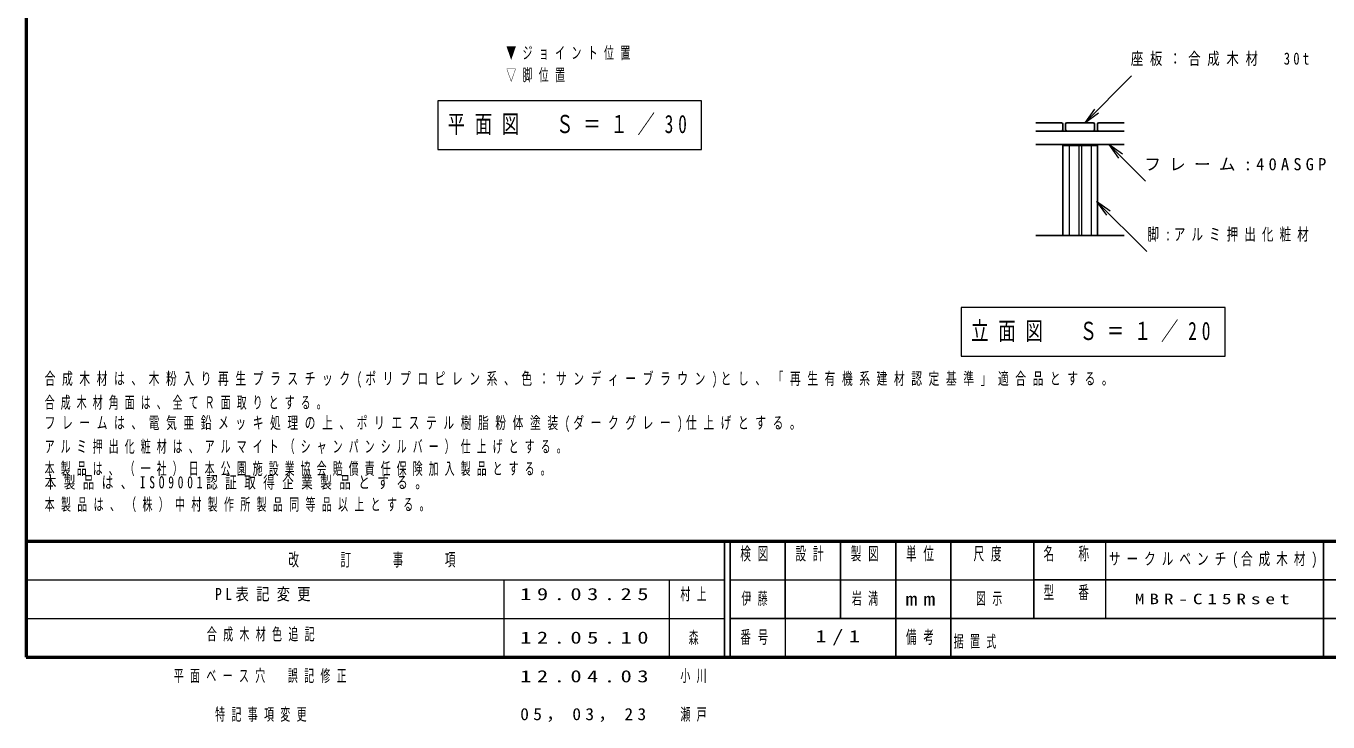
# Model space of a CAD drawing. Units: millimetres on the paper, scale 1:20. Extents: x -365 to 0, y -12 to 257.
# Drawn here: x -365 to -129.2, y -11.8 to 114.3 of the extents above; entities that cross this region are included whole.
import ezdxf
from ezdxf.enums import TextEntityAlignment as Align

# ---------------------------------------------------------------- set-up
doc = ezdxf.new("R2010")
doc.units = ezdxf.units.MM
doc.layers.add('LY_1', color=7, linetype='Continuous', lineweight=25)
doc.layers.add('LY_2', color=7, linetype='Continuous', lineweight=13)
doc.styles.add('ＭＳ ゴシック', font='')
doc.styles.get('ＭＳ ゴシック').set_extended_font_data('MS Gothic')

# ---------------------------------------------------------------- blocks, each defined once
blk = doc.blocks.new('open_arrow')
at = {"color": 0, "linetype": 'Continuous', "lineweight": -2}
blk.add_lwpolyline([(7.5, 1.25), (0, 0), (7.5, -1.25)], dxfattribs=at)

msp = doc.modelspace()

# ---------------------------------------------------------------- linework, layer by layer
at = {"layer": 'LY_1', "lineweight": 13}
for p, q in [((-173.265, 96.755), (-164.78, 105.24)), ((-290.449, 100.726), (-290.449, 91.926)), ((-242.649, 100.726), (-290.449, 100.726)), ((-242.649, 91.926), (-242.649, 100.726)), ((-176.113, 92.597), (-176.113, 76.347)), ((-174.363, 92.597), (-174.363, 76.347)), ((-173.863, 92.597), (-173.863, 76.347)), ((-172.113, 92.597), (-172.113, 76.347)), ((-168.894, 92.822), (-162.264, 86.192)), ((-290.449, 91.926), (-242.649, 91.926)), ((-171.113, 82.497), (-162.042, 73.426)), ((-195.636, 63.264), (-195.636, 54.464)), ((-147.836, 63.264), (-195.636, 63.264)), ((-147.836, 54.464), (-147.836, 63.264)), ((-195.636, 54.464), (-147.836, 54.464))]:
    msp.add_line(p, q, dxfattribs=at)
at = {"layer": 'LY_1'}
for p, q in [((-182.113, 96.752), (-177.488, 96.752)), ((-176.488, 96.752), (-171.738, 96.752)), ((-170.738, 96.752), (-166.113, 96.752)), ((-182.113, 95.252), (-166.113, 95.252)), ((-177.238, 96.502), (-177.238, 95.502)), ((-176.738, 96.502), (-176.738, 95.502)), ((-171.488, 96.502), (-171.488, 95.502)), ((-170.988, 96.502), (-170.988, 95.502)), ((-182.113, 92.822), (-166.113, 92.822)), ((-177.238, 92.822), (-177.238, 76.347)), ((-177.238, 92.597), (-170.988, 92.597)), ((-170.988, 92.822), (-170.988, 76.347)), ((-182.113, 76.347), (-166.113, 76.347))]:
    msp.add_line(p, q, dxfattribs=at)
for centre, start, end in [((-177.488, 96.502), 0, 89.99998), ((-176.488, 96.502), 89.99998, 179.99996), ((-171.738, 96.502), 0, 89.99998), ((-170.738, 96.502), 89.99998, 179.99996), ((-177.488, 95.502), 270.00002, 0), ((-176.488, 95.502), 179.99998, 270.00003), ((-171.738, 95.502), 270.00002, 0), ((-170.738, 95.502), 179.99998, 270.00003)]:
    msp.add_arc(centre, 0.25, start, end, dxfattribs=at)
at = {"layer": 'LY_2', "lineweight": 50}
for p, q in [((-365, 257), (-365, 0)), ((-365, 21), (0, 21)), ((-365, 0), (0, 0))]:
    msp.add_line(p, q, dxfattribs=at)
at = {"layer": 'LY_2', "color": 211, "lineweight": 25}
for p, q in [((-238.5, 21), (-238.5, 0)), ((-237.5, 21), (-237.5, 0)), ((-227.5, 21), (-227.5, 7)), ((-217.5, 21), (-217.5, 7)), ((-207.5, 21), (-207.5, 0)), ((-197.5, 21), (-197.5, 7)), ((-182.5, 21), (-182.5, 7)), ((-130, 21), (-130, 0)), ((-182.5, 14), (-70, 14)), ((-237.5, 7), (0, 7))]:
    msp.add_line(p, q, dxfattribs=at)
at = {"layer": 'LY_2'}
for p, q in [((-169.5, 21), (-169.5, 7)), ((-365, 14), (-238.5, 14)), ((-278.5, 14), (-278.5, 0)), ((-248.5, 14), (-248.5, 0)), ((-237.5, 14), (-182.5, 14)), ((-365, 7), (-238.5, 7)), ((-227.5, 7), (-227.5, 0))]:
    msp.add_line(p, q, dxfattribs=at)
at = {"layer": 'LY_2', "lineweight": 25}
msp.add_line((-197.5, 7), (-197.5, 0), dxfattribs=at)

# ---------------------------------------------------------------- block references
at = {"layer": 'LY_1', "lineweight": 13, "xscale": 0.4, "yscale": 0.4}
for p, rotation in [((-173.265, 96.755), 45), ((-168.894, 92.822), 315), ((-171.113, 82.497), 315)]:
    msp.add_blockref('open_arrow', p, dxfattribs=dict(at, rotation=rotation))

# ---------------------------------------------------------------- texts
at = {"layer": 'LY_1', "style": 'ＭＳ ゴシック', "width": 0.6}
msp.add_text('森', height=2.199, dxfattribs=at).set_placement((-245, 3.5), align=Align.MIDDLE_LEFT)
at = {"layer": 'LY_1', "style": 'ＭＳ ゴシック'}
for s, insert, char_height, attachment_point in [('\\T1.64;\\W0.6;▼ジョイント位置', (-278.038, 109.297), 2.199, 4), ('\\T1.54;\\W0.75;座板：合成木材\u300030t', (-164.931, 108.24), 2.199, 4), ('\\T1.64;\\W0.6;▽脚位置', (-278.038, 105.297), 2.199, 4), ('\\T1.56;\\W0.7;平面図\u3000Ｓ＝１／30', (-266.549, 96.326), 3.299, 5), ('\\T1.5;フレーム:40ASGP', (-162.471, 89.192), 2.199, 4), ('\\T1.52;\\W0.7;脚:アルミ押出化粧材', (-161.918, 76.426), 2.199, 4), ('\\T1.56;\\W0.7;立面図\u3000Ｓ＝１／20', (-171.736, 58.864), 3.299, 5), ('\\T1.61;\\W0.65;合成木材は、木粉入り再生プラスチック(ポリプロピレン系、色：サンディーブラウン)とし、「再生有機系建材認定基準」適合品とする。', (-361.62, 48.747), 2.199, 7), ('\\T1.61;\\W0.6;合成木材角面は、全てＲ面取りとする。', (-361.62, 44.747), 2.199, 7), ('\\T1.61;\\W0.65;フレームは、電気亜鉛メッキ処理の上、ポリエステル樹脂粉体塗装(ダークグレー)仕上げとする。', (-361.62, 40.747), 2.199, 7), ('\\T1.61;\\W0.6;アルミ押出化粧材は、アルマイト（シャンパンシルバー）仕上げとする。', (-361.62, 36.747), 2.199, 7), ('\\T1.61;\\W0.6;本製品は、（一社）日本公園施設業協会賠償責任保険加入製品とする。', (-361.62, 32.747), 2.199, 7), ('\\T1.64;\\W0.7;本製品は、ISO9001認証取得企業製品とする。', (-361.62, 32.747), 2.199, 1), ('\\T1.64;\\W0.6;本製品は、（株）中村製作所製品同等品以上とする。', (-361.62, 28.747), 2.199, 1), ('\\T1.52;\\W0.7;サークルベンチ(合成木材)', (-149.75, 17.5), 2.199, 5), ('\\T1.55;\\W0.8;PL表記変更', (-330.75, 12.5), 2.199, 1), ('\\T1.5;\\W1.35;19.03.25', (-275.5, 12.5), 2.199, 1), ('\\T1.64;\\W0.6;村上', (-246.5, 12.5), 2.199, 1), ('\\T1.64;\\W0.6;伊藤', (-232.5, 10.5), 2.199, 5), ('\\T1.64;\\W0.6;岩満', (-212.5, 10.5), 2.199, 5), ('\\T1.64;\\W0.6;図示', (-190, 10.5), 2.199, 5), ('\\T1.5;\\W1.35;MBR-C15Rset', (-149.75, 10.5), 1.906, 5), ('\\T1.64;\\W0.6;合成木材色追記', (-332.25, 4.024), 2.199, 4), ('\\T1.5;\\W1.35;1/1', (-217.5, 3.5), 2.199, 5), ('\\T1.5;\\W1.35;12.05.10', (-275.5, 3.5), 2.199, 4), ('\\T1.64;\\W0.6;据置式', (-197, 1.5), 2.199, 7), ('\\T1.64;\\W0.6;平面ベース穴\u3000誤記修正', (-338.25, -3.5), 2.199, 4), ('\\T1.64;\\W0.6;小川', (-246.5, -3.5), 2.199, 4), ('\\T1.5;\\W1.35;12.04.03', (-275.5, -3.5), 2.199, 4), ('\\T1.64;\\W0.6;特記事項変更', (-330.75, -10.5), 2.199, 4), ('\\T1.5;\\W1.05;05，03，23', (-275.5, -10.5), 2.199, 4), ('\\T1.64;\\W0.6;瀬戸', (-246.5, -10.5), 2.199, 4)]:
    msp.add_mtext(s, dxfattribs=dict(at, insert=insert, char_height=char_height, attachment_point=attachment_point))
at = {"layer": 'LY_2', "color": 4, "char_height": 2.346, "style": 'ＭＳ ゴシック'}
for s, insert, attachment_point in [('\\T1.64;\\W0.6;改\u3000\u3000訂\u3000\u3000事\u3000\u3000項', (-301.75, 17.5), 5), ('\\T1.64;\\W0.6;検図', (-232.5, 19.9), 2), ('\\T1.64;\\W0.6;設計', (-222.5, 19.9), 2), ('\\T1.64;\\W0.6;製図', (-212.5, 19.9), 2), ('\\T1.64;\\W0.6;単位', (-202.5, 19.9), 2), ('\\T1.64;\\W0.6;尺度', (-190.25, 19.9), 2), ('\\T1.64;\\W0.6;名\u3000称', (-176, 19.9), 2), ('\\T1.64;\\W0.6;型\u3000番', (-176, 12.9), 2), ('\\T1.5;\\W1.35;mm', (-202.5, 10.5), 5), ('\\T1.64;\\W0.6;番号', (-232.5, 3.5), 5), ('\\T1.64;\\W0.6;備考', (-202.5, 3.5), 5)]:
    msp.add_mtext(s, dxfattribs=dict(at, insert=insert, attachment_point=attachment_point))

doc.saveas('drawing.dxf')
